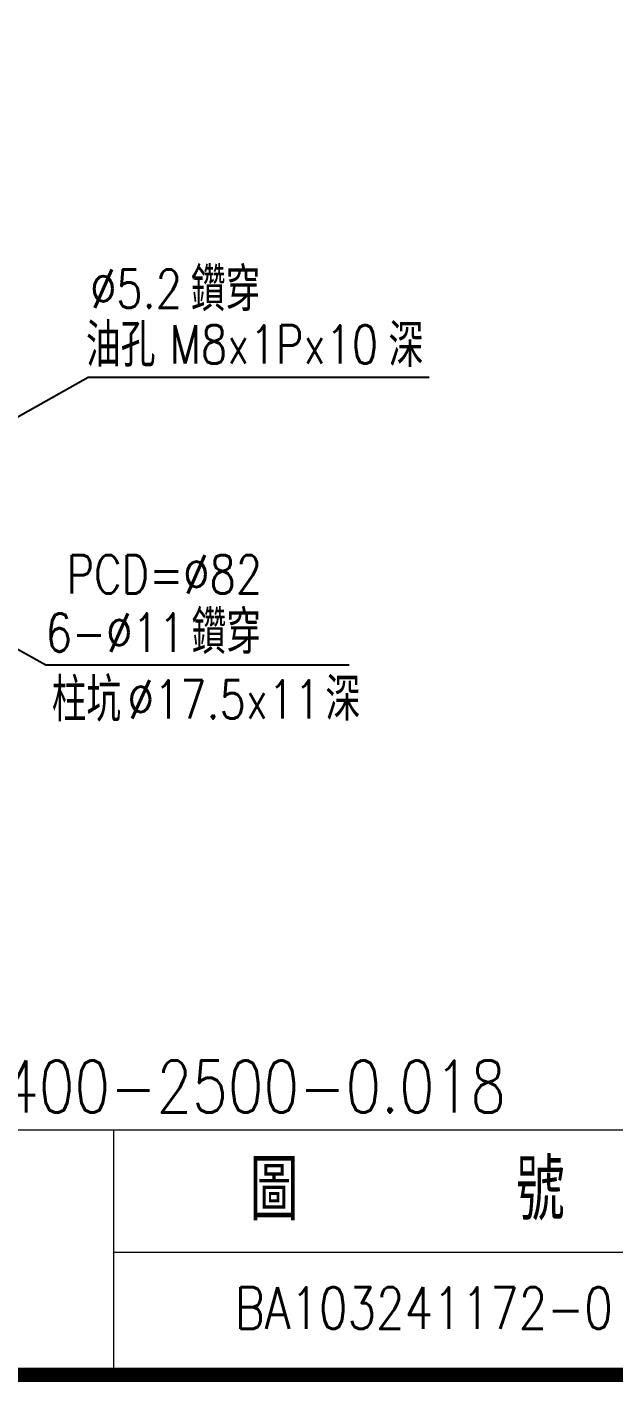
# Model space of a CAD drawing. Header units: millimetres. Extents: x 3359 to 4072, y -360 to 145.
# Drawn here: x 3765.2 to 3861.8, y -359.9 to -137.2 of the extents above; entities that cross this region are included whole.
import ezdxf

# ---------------------------------------------------------------- set-up
doc = ezdxf.new("R2010")
doc.units = ezdxf.units.MM
doc.header["$LTSCALE"] = 10
doc.layers.get('0').update_dxf_attribs({"linetype": 'CONTINUOUS'})
doc.layers.add('str', color=7, linetype='CONTINUOUS', lineweight=25)
doc.layers.add('txt', color=3, linetype='CONTINUOUS', lineweight=9)
doc.styles.add('SIMPLEX', font='SIMPLEX.shx', dxfattribs={"width": 0.8, "height": 6.3, "bigfont": 'chineset.shx'})
doc.styles.get("Standard").update_dxf_attribs({"font": 'TXT', "width": 0.8, "bigfont": 'CHINESET'})

msp = doc.modelspace()

# ---------------------------------------------------------------- linework, layer by layer
at = {"color": 6}
for p, q in [((3760.5078, -203.0056), (3775.2768, -194.7596)), ((3775.2768, -194.7596), (3831.4217, -194.7596)), ((3752.0996, -233.0355), (3768.306, -242.0264)), ((3768.306, -242.0264), (3818.2525, -242.0264))]:
    msp.add_line(p, q, dxfattribs=at)
at = {"layer": 'str', "const_width": 2.3646}
msp.add_lwpolyline([(3359.946, -358.7646), (4071.1006, -358.7646), (4071.1006, 144.1233), (3359.946, 144.1233)], close=True, dxfattribs=at)
msp.add_lwpolyline([(3359.946, -358.7646), (4071.1006, -358.7646), (4071.1006, 144.1233), (3359.946, 144.1233)], close=True, dxfattribs=at)
at = {"layer": 'txt'}
for p, q in [((4071.1006, -318.5675), (3629.4465, -318.5675)), ((4071.1006, -318.5675), (3629.4465, -318.5675)), ((3779.4921, -358.7646), (3779.4921, -318.5675)), ((3779.4921, -358.7646), (3779.4921, -318.5675)), ((4071.1006, -338.666), (3779.4911, -338.666)), ((4071.1006, -338.666), (3779.4911, -338.666))]:
    msp.add_line(p, q, dxfattribs=at)

# ---------------------------------------------------------------- texts
at = {"color": 3, "attachment_point": 5, "style": 'SIMPLEX'}
for s, insert, char_height in [('鑽穿', (3797.8986, -180.3265), 7.15), ('%%C5.2', (3783.1617, -180.2143), 6.3), ('油孔', (3780.6409, -189.4604), 7.15), ('M8x1Px10', (3805.8416, -189.3681), 6.3), ('深', (3827.5754, -189.5214), 7.15), ('PCD=%%C82', (3787.8091, -227.1594), 6.3), ('6-%%C11', (3779.7486, -236.7447), 6.3), ('鑽穿', (3798.0142, -236.6911), 7.15), ('柱坑', (3775.0054, -247.8197), 7.15), ('%%C17.5x11', (3797.6653, -247.7341), 6.3), ('深', (3817.1954, -247.6852), 7.15)]:
    msp.add_mtext(s, dxfattribs=dict(at, insert=insert, char_height=char_height))
at = {"layer": 'txt', "style": 'SIMPLEX', "width": 0.8}
for s, height, p in [('=1R40-10T4-2FDIC-2400-2500-0.018', 8.558356, (3653.0182, -315.6747)), ('BA103241172-0', 6.84342, (3799.4264, -351.2267))]:
    msp.add_text(s, height=height, dxfattribs=at).set_placement(p)
at = {"layer": 'txt', "insert": (3801.869, -328.3821), "char_height": 10.03599, "width": 87.774016, "attachment_point": 4}
msp.add_mtext('圖     號', dxfattribs=at)
msp.add_mtext('圖     號', dxfattribs=at)

doc.saveas('drawing.dxf')
